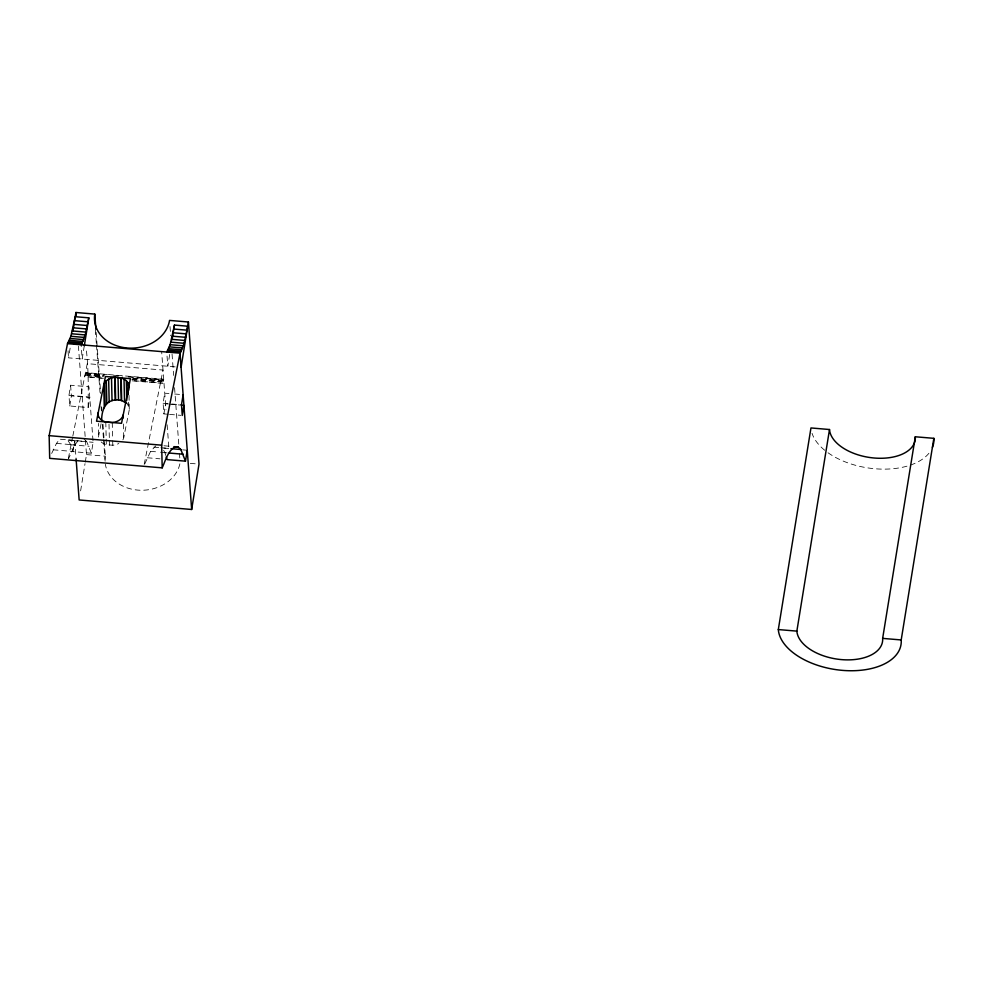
<?xml version="1.0" encoding="UTF-8"?>
<svg xmlns="http://www.w3.org/2000/svg" width="983" height="983" viewBox="0 0 983 983"><rect width="100%" height="100%" fill="white"/><g stroke="black" fill="none" stroke-linecap="round" stroke-linejoin="round"><path stroke-width="0.74" stroke-dasharray="4.92 3.69" d="M122.863 439.831A12.619 8.773 -1.3 0 0 123.735 437.619L129.289 409.776L129.314 407.49L126.856 403.313M175.183 366.868L68.564 357.861L70.702 344.628M70.592 385.238L71.39 395.891L89.772 397.451L88.138 407.527L69.756 405.979L68.957 395.313L70.592 385.238L88.974 386.786L93.115 442.313L91.358 453.2L72.963 451.652L70.751 444.734L66.512 438.32M69.756 405.979L71.39 395.891M84.305 345.783L82.167 359.004L81.11 344.8M72.963 451.652L74.733 440.753L93.115 442.313M88.138 407.527C88.31 387.744 88.617 367.949 86.099 348.043M80.618 490.886L85.017 463.669M85.263 462.157L86.492 454.601L78.419 346.114M169.703 354.482L167.798 366.254L166.852 353.462M168.13 414.261L163.891 413.904L163.104 403.251L164.726 393.163L168.978 393.532M163.891 413.904L165.525 403.829L161.642 351.607M68.368 458.41L72.521 437.582M72.816 436.096L87.266 363.661L163.006 370.063L144.108 464.824M101.065 423.784L98.73 435.506A12.619 8.773 -1.3 0 0 98.705 437.791L98.447 423.403M132.164 380.814L163.989 383.505L162.723 379.155L86.651 372.704L84.685 376.563L102.871 378.099M162.723 379.155L160.438 382.965L133.172 380.667M51.657 453.458L56.473 443.394L59.693 439.192L78.075 440.74L74.855 444.943L68.564 458.68M144.796 463.865L150.608 451.344L155.855 445.827M86.283 372.926L107.491 374.72M113.561 375.236L122.642 376.01M128.712 376.514L163.043 379.487M85.914 373.442L104.247 375.101M128.331 377.017L163.325 380.089M85.521 374.216L103.694 375.752M132.484 378.185L161.261 380.618M86.651 372.704L87.831 374.572L104.493 375.973M133.283 378.406L163.571 380.974M85.103 375.26L103.289 376.796M132.066 379.229L160.856 381.662M87.831 374.572L88.052 375.703L103.203 376.993M131.98 379.426L163.792 382.117M103.387 378.381L88.237 377.103L88.052 375.703M174.63 393.999L180.294 394.478M68.957 395.313L87.34 396.874M163.104 403.251L181.486 404.799M168.351 404.062L165.525 403.829L165.98 409.813M169.764 404.185L179.668 405.021M169.555 414.384L180.86 415.342M163.952 445.766L171.067 446.393M153.815 447.142L159.479 447.621M160.893 447.744L169.371 448.457M68.294 439.991L86.676 441.551L91.358 453.2M163.842 448.076L169.494 448.543M182.678 449.858L185.726 450.116M101.163 441.969A12.619 8.773 -1.3 0 0 106.324 444.697L112.787 445.25A12.619 8.773 -1.3 0 0 118.845 443.468M56.473 443.394L74.855 444.943M150.608 451.344L159.099 452.069M160.512 452.192L167.577 452.782M70.751 444.734L89.134 446.282M163.657 450.312L164.886 452.684L167.712 452.93M53.131 449.796L71.513 451.344M147.266 457.759L159.996 458.828M86.492 454.601L105.365 456.198A37.747 30.866 -4.3 0 0 105.034 460.241M190.297 463.374L196.108 463.865M84.01 439.032L86.676 441.551M164.886 452.684L165.808 455.461M167.122 424.767L168.953 448.703M170.01 326.528L170.686 335.695M172.05 354.027L173.647 375.42M174.556 387.646L178.771 444.181M179.447 453.347L179.791 457.931M96.15 332.426L100.708 393.544M101.728 407.306L101.949 410.353M102.982 424.103L105.365 456.198M95.339 329.796L96.359 343.546M96.481 345.082L100.008 392.45M101.028 406.2L101.482 412.307M102.392 424.533L103.424 438.283M103.534 439.819L105.12 461.211M68.036 350.759L68.564 357.861M74.733 440.753L76.096 459.049M129.031 395.387L129.289 409.776M128.417 402.256L128.478 405.279M123.416 424.005L123.735 437.619M112.259 422.555L112.652 439.192M112.689 440.716L112.787 445.25M109.002 424.091L109.494 445.274M105.795 422.014L106.324 444.697M928.91 453.286A62.04 35.056 9.2 0 1 825.855 451.16M824.7 450.251A62.04 35.056 9.2 0 1 812.044 433.319M179.877 463.841A37.747 30.866 -4.3 0 1 141.871 490.259A37.747 30.866 -4.3 0 1 105.353 464.259"/><path stroke-width="1.47" d="M128.761 387.093C128.871 375.395 113.07 377.472 105.439 376.526L96.531 421.203L121.536 423.317L130.444 378.639L121.167 377.89L121.695 400.585L126.856 403.313M72.84 331.394L75.912 312.496L94.786 314.093A37.747 30.866 -4.3 0 0 127.188 347.994A37.747 30.866 -4.3 0 0 169.555 320.409L188.429 322.006L199.008 464.111L191.66 509.477L79.144 499.966L76.096 459.049M84.305 345.783L88.814 317.841L75.212 316.698L70.887 336.297L67.508 343.645L49.15 435.653L49.678 458.348L162.195 467.859C165.562 460.462 167.712 451.037 175.257 446.724L178.132 446.995L180.811 449.501L185.48 461.162L167.196 459.614L166.262 456.849M172.074 339.786L174.458 325.078L187.728 326.209L188.429 322.006M181.081 367.372L187.728 326.209L184.128 343.288L180.024 353.167L161.667 445.176L162.195 467.859M183.121 394.724L181.486 404.799L182.273 415.465L183.907 405.377L181.081 405.143M185.48 461.162L187.249 450.251M933.85 438.332L901.202 639.945A62.04 35.056 9.2 0 1 842.406 670.369A62.04 35.056 9.2 0 1 778.315 629.562L810.963 427.949L829.505 429.522A43.313 24.477 9.2 0 0 874.256 458.017A43.313 24.477 9.2 0 0 915.308 436.771L933.85 438.332A62.04 35.056 9.2 0 1 932.437 447.376M901.202 639.945L882.648 638.385A43.313 24.477 9.2 0 1 841.608 659.618A43.313 24.477 9.2 0 1 796.857 631.123L829.505 429.522M882.648 638.385L915.308 436.771M81.11 344.8L85.214 334.933L88.814 317.841M166.741 352.037L170.133 344.689L174.458 325.078M101.654 420.859C101.433 407.515 107.7 397.144 121.695 400.585M115.232 400.032L114.704 377.349C110.145 377.865 105.009 380.175 103.756 384.98L104.284 407.662M74.511 320.655L88.101 321.81M173.745 329.047L187.028 330.165M73.786 324.365L87.389 325.52M173.02 332.758L186.303 333.876M73.061 327.794L86.664 328.949M172.308 336.186L185.578 337.316M72.337 330.939L85.939 332.094M171.57 339.332L184.853 340.45M71.612 333.778L85.214 334.933M170.845 342.17L184.128 343.288M70.887 336.297L84.489 337.439M170.133 344.689L183.403 345.807M70.186 338.471L83.776 339.626M169.42 346.864L182.703 347.982M69.486 340.315L83.088 341.457M168.72 348.695L182.002 349.825M68.81 341.789L82.4 342.932M168.044 350.181L181.327 351.3M68.146 342.907L81.736 344.05M167.38 351.287L180.663 352.418M67.508 343.645L180.024 353.167L191.66 509.477M49.15 435.653L161.667 445.176M173.893 446.638L178.132 446.995M170.907 448.666L180.811 449.501M169.125 453.04L183.268 454.244M778.315 629.562L796.857 631.123M94.786 314.093L95.929 329.379M75.912 312.496L76.133 315.555M128.785 384.795L128.834 390.116M127.95 382.596L128.232 394.699M126.328 380.618L126.782 400.29M124.018 379.02L124.546 401.715M123.28 417.947L123.207 414.924A12.619 8.773 -1.3 0 1 112.259 422.555L105.795 422.014A12.619 8.773 -1.3 0 1 98.202 412.811L98.312 417.357M121.278 400.511L120.749 377.816L115.134 377.349L115.662 400.032M117.997 377.325L118.525 400.02M111.509 377.964L112.037 400.646M108.646 379.131L109.174 401.814M106.299 380.765L106.828 403.448M104.628 382.756L105.156 405.451"/></g></svg>
